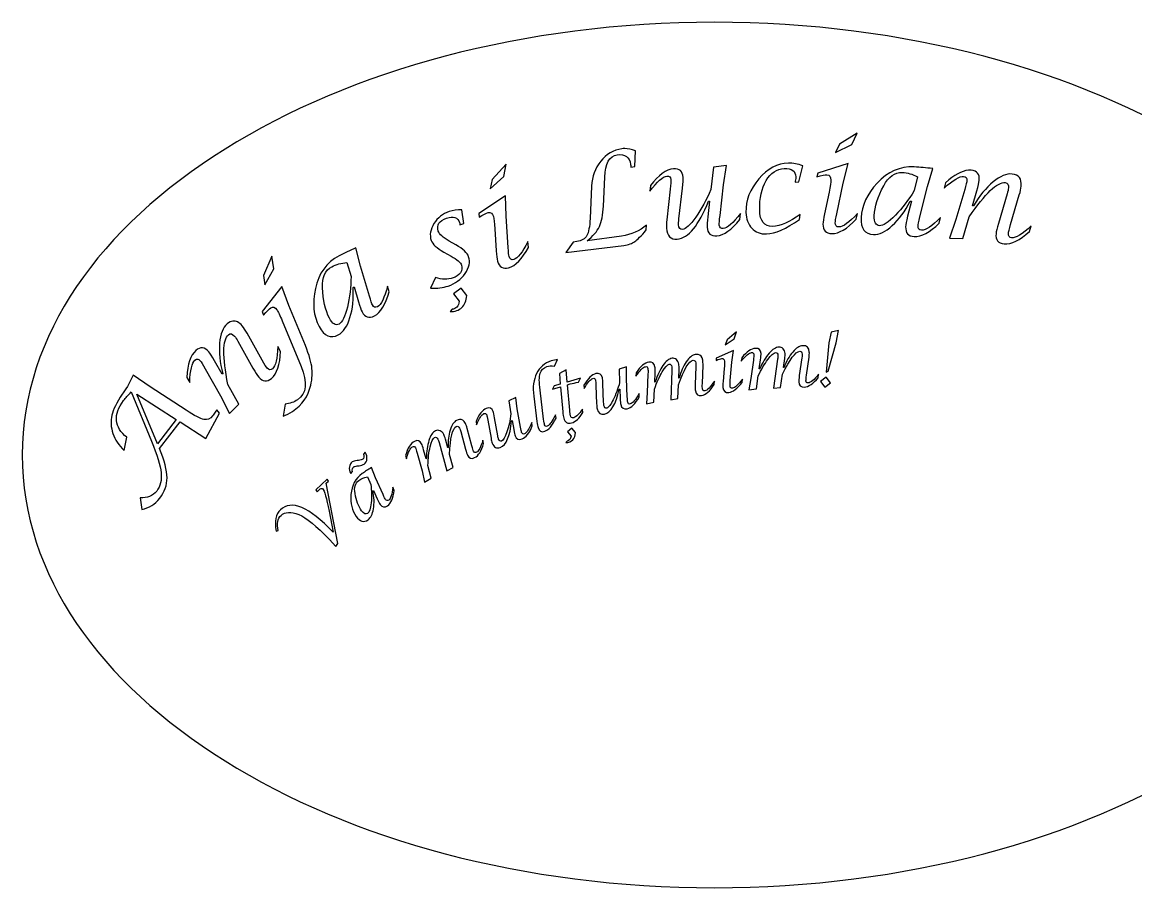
# Model space of a CAD drawing. Extents: x 31.5 to 122.6, y 50.2 to 120.6.
# Drawn here: x 31.47 to 71.68, y 89.34 to 120.6 of the extents above; entities that cross this region are included whole.
import ezdxf

# ---------------------------------------------------------------- set-up
doc = ezdxf.new("R2010")
doc.units = 0
doc.layers.add('Layer_1', color=7, linetype='CONTINUOUS')

msp = doc.modelspace()

# ---------------------------------------------------------------- linework, layer by layer
at = {"layer": 'Layer_1', "color": 1}
msp.add_lwpolyline([(56.468699, 120.601188), (56.468699, 120.601188)], dxfattribs=at)
at = {"layer": 'Layer_1', "color": 7}
for points in [[(61.624216, 116.600468), (60.989216, 116.196427), (60.835424, 115.894362), (61.42688, 116.190916), (61.624216, 116.600468), (61.624216, 116.600468)], [(53.229758, 116.037677), (53.229758, 116.037677)], [(53.448037, 115.367953), (53.589149, 115.39), (53.615607, 115.956649)], [(48.939648, 115.47599), (48.436939, 114.915404), (48.371345, 114.583019), (48.860273, 115.029506), (48.939648, 115.47599), (48.939648, 115.47599)], [(56.907464, 115.432994), (56.436728, 115.367953), (56.339715, 114.55491)], [(56.668238, 113.615088), (56.797773, 114.733503), (56.907464, 115.432994), (56.907464, 115.432994)], [(59.136579, 115.513472), (59.136579, 115.513472)], [(61.294035, 115.500242), (60.197119, 115.154079), (60.168454, 115.01848)], [(60.885586, 113.68454), (61.115993, 114.785869), (61.294035, 115.500242), (61.294035, 115.500242)], [(59.387935, 114.864691), (59.381319, 114.830517), (59.520777, 114.834375), (59.655273, 115.412047)], [(63.253056, 115.173925), (63.253056, 115.173925)], [(63.803169, 115.022341), (63.678043, 114.520733)], [(63.684105, 115.375669), (63.684105, 115.375669)], [(63.889159, 113.570437), (64.158151, 114.663498), (64.350525, 115.316687)], [(65.641471, 115.25385), (65.641471, 115.25385)], [(52.02921, 114.68224), (51.977397, 113.515869)], [(52.455851, 113.962904), (52.503256, 115.010764)], [(54.153043, 114.710352), (54.129342, 114.501993)], [(55.183814, 113.499331), (55.315556, 114.613889)], [(64.817955, 114.806813), (64.760077, 114.60562)], [(48.919254, 114.327258), (47.955731, 113.698871), (47.965651, 113.559964)], [(49.015165, 112.46911), (48.940751, 113.592487), (48.919254, 114.327258), (48.919254, 114.327258)], [(54.872379, 114.578061), (54.744496, 113.466258)], [(60.605018, 114.461754), (60.44241, 113.68509)], [(65.504771, 114.556564), (65.187271, 113.47563), (64.96017, 112.805352), (65.432562, 112.789367), (65.666826, 113.569336)], [(65.820617, 113.973377), (65.786993, 113.976132), (65.945743, 114.516325)], [(67.040455, 114.406631), (66.725713, 113.336173)], [(67.163927, 113.297588), (67.478673, 114.364187)], [(47.270568, 113.318534), (47.27608, 113.280499), (47.41168, 113.32625), (47.347739, 113.825651), (47.347739, 113.825651)], [(56.254825, 114.135985), (56.29286, 114.138742), (56.29286, 114.138189), (56.225062, 113.578706)], [(63.540239, 114.139843), (63.581029, 114.137639), (63.444879, 113.591937)], [(57.387575, 113.480039), (57.411276, 113.690605)], [(59.534007, 113.481142), (59.56377, 113.656427)], [(61.588938, 113.48445), (61.631932, 113.691705)], [(64.585342, 113.344992), (64.635504, 113.550594)], [(48.53616, 113.141042), (48.589077, 112.350049)], [(54.001458, 113.098598), (54.009727, 113.269475)], [(67.85019, 113.041824), (67.910826, 113.244671)], [(47.128907, 112.561162), (46.890229, 112.695108)], [(49.747178, 112.466353), (49.732297, 112.677469)], [(51.496736, 112.682431), (51.368302, 112.662588), (51.104823, 112.28776), (53.190069, 112.537461)], [(53.111245, 112.878112), (51.872665, 112.708339)], [(44.00517, 110.710183), (43.683259, 111.788909), (43.518447, 112.449267), (43.518447, 112.449267)], [(46.692896, 112.30099), (46.956376, 112.153814)], [(40.486211, 112.148853), (40.182492, 111.451566), (40.22659, 111.115877), (40.549048, 111.696307), (40.486211, 112.148853), (40.486211, 112.148853)], [(43.195435, 111.918997), (43.342058, 111.422904)], [(43.195435, 111.918997), (43.195435, 111.918997)], [(40.842297, 111.059102), (40.13123, 110.154558), (40.18635, 110.02447)], [(41.637701, 109.064254), (41.098061, 110.369532), (40.842297, 111.059102), (40.842297, 111.059102)], [(43.416471, 111.024925), (43.452299, 111.044218), (43.612153, 110.503477)], [(44.720095, 110.868933), (44.658909, 111.07178)], [(46.397443, 111.376602), (46.213889, 110.996813)], [(47.318524, 110.994609), (47.046224, 110.797274), (47.251276, 110.521116)], [(47.52027, 110.725617), (47.318524, 110.994609), (47.318524, 110.994609)], [(46.994408, 110.232829), (46.917791, 110.148493)], [(39.076201, 109.806741), (39.076201, 109.806741)], [(40.859383, 109.812803), (41.539583, 108.168529)], [(57.266857, 109.415378), (56.924002, 109.134257), (56.855651, 108.946844), (57.180316, 109.162369), (57.266857, 109.415378), (57.266857, 109.415378)], [(60.947873, 109.46223), (60.679432, 109.410417), (60.604465, 109.015746), (60.500839, 107.967335), (60.574149, 107.99269), (60.863536, 109.018503), (60.947873, 109.46223), (60.947873, 109.46223)], [(39.255898, 109.08079), (39.801602, 108.107896)], [(40.135638, 108.393976), (39.59269, 109.364666)], [(40.7982, 108.706515), (40.695674, 108.892274)], [(55.878897, 108.601232), (55.878897, 108.601232)], [(57.151654, 108.748408), (56.534293, 108.46894), (56.527127, 108.387361)], [(57.039758, 107.658105), (57.097634, 108.318459), (57.151654, 108.748408), (57.151654, 108.748408)], [(59.647557, 108.917078), (59.647557, 108.917078)], [(38.712953, 107.905599), (38.687045, 107.884102), (38.411988, 108.374684)], [(50.691963, 108.180103), (50.804408, 108.415473), (50.804408, 108.415473)], [(56.032135, 107.556129), (56.054185, 108.210972)], [(57.451515, 108.481067), (57.43498, 108.359249)], [(57.873194, 108.394527), (57.781142, 107.73748), (57.707279, 107.327374), (57.982335, 107.358794), (58.051787, 107.828979)], [(58.105808, 108.081438), (58.087618, 108.080334), (58.13392, 108.408858)], [(58.747973, 108.432562), (58.600797, 107.378086), (58.858215, 107.408403), (58.929324, 107.889614)], [(58.98224, 108.131047), (58.963498, 108.129393), (59.008699, 108.452955)], [(59.624406, 108.484375), (59.53125, 107.836698)], [(59.792526, 107.851579), (59.884028, 108.50036)], [(35.476214, 107.858194), (35.263997, 107.446438)], [(37.388382, 106.58599), (36.084205, 107.427145), (35.476214, 107.858194), (35.476214, 107.858194)], [(38.075746, 108.0875), (38.625859, 107.105234), (38.947217, 106.474092), (39.288421, 106.800965), (38.894853, 107.513686)], [(51.112539, 108.049465), (50.868902, 107.910561), (50.900872, 107.531325), (50.680386, 107.467935), (50.620854, 107.34832), (50.910242, 107.432657), (50.987412, 106.534727)], [(51.556268, 107.601327), (51.627924, 107.742438), (51.151124, 107.604084), (51.112539, 108.049465), (51.112539, 108.049465)], [(53.295903, 108.155851), (53.027461, 108.075923), (53.043997, 107.594161)], [(53.318503, 107.075468), (53.294799, 107.73858), (53.295903, 108.155851), (53.295903, 108.155851)], [(53.637104, 107.934812), (53.633246, 107.81134)], [(54.065952, 107.892922), (54.043351, 107.22981), (54.013035, 106.813642), (54.283681, 106.874275), (54.302973, 107.349424)], [(54.330535, 107.606289), (54.312343, 107.602981), (54.323369, 107.934812)], [(54.931908, 108.023007), (54.896631, 106.959161), (55.14909, 107.016489), (55.169483, 107.502109)], [(55.196492, 107.747953), (55.177752, 107.745195), (55.188776, 108.070965)], [(55.796767, 108.167978), (55.774167, 107.513133)], [(56.821476, 108.092461), (56.781237, 107.626685)], [(60.214758, 107.761731), (60.231294, 107.885756)], [(60.503043, 107.782127), (60.299092, 107.622827), (60.456188, 107.424938), (60.658485, 107.572665), (60.503043, 107.782127), (60.503043, 107.782127)], [(37.416492, 107.771654), (37.51902, 107.589203)], [(51.238768, 106.588745), (51.159393, 107.504866), (51.261919, 107.535183)], [(51.756358, 107.489432), (51.761319, 107.365959)], [(52.18741, 107.476201), (52.212215, 106.8175)], [(52.465221, 106.876479), (52.44207, 107.536836)], [(56.46098, 107.511479), (56.464841, 107.636055)], [(57.465846, 107.590303), (57.476319, 107.714879)], [(35.406211, 107.246345), (36.137122, 105.467022)], [(35.611263, 107.16752), (37.02954, 106.25526), (36.3543, 105.378827), (35.611263, 107.16752), (35.611263, 107.16752)], [(49.290772, 107.046806), (49.036111, 106.931049), (49.11769, 106.455903)], [(49.460548, 105.979653), (49.345895, 106.632842), (49.290772, 107.046806), (49.290772, 107.046806)], [(49.939002, 107.098068), (50.052551, 106.178642)], [(50.298945, 106.258567), (50.169408, 107.311389)], [(53.031319, 107.342258), (53.053369, 107.347217), (53.06384, 107.015386)], [(53.749552, 107.061687), (53.744591, 107.185713)], [(36.42651, 105.201338), (37.170651, 106.166515), (38.09945, 105.566793), (38.590581, 106.483465), (38.491914, 106.596464)], [(40.962461, 106.804823), (40.886394, 106.374874)], [(51.710057, 106.506062), (51.699033, 106.628984)], [(47.254583, 106.251952), (47.254583, 106.251952)], [(47.85651, 106.176988), (47.878007, 106.05517)], [(48.284805, 106.222739), (48.398907, 105.573408)], [(48.64144, 105.666011), (48.528992, 106.316996)], [(49.139187, 106.203997), (49.160687, 106.212266), (49.216358, 105.885396)], [(50.729995, 106.417317), (50.729444, 106.417317), (50.729444, 106.416767), (50.729444, 106.416767)], [(50.74543, 106.294949), (50.729444, 106.416767)], [(47.304743, 105.813187), (47.47562, 105.180941)], [(47.709336, 105.298351), (47.537356, 105.930594)], [(49.889393, 106.02375), (49.867343, 106.147222)], [(51.319244, 105.937209), (51.160494, 105.811533), (51.290581, 105.650026)], [(51.447127, 105.781214), (51.319244, 105.937209), (51.319244, 105.937209)], [(35.152101, 105.130782), (35.247461, 105.61089)], [(46.520916, 105.42017), (46.801484, 104.392703), (47.025278, 104.521687), (46.901255, 104.992425)], [(46.85385, 105.234961), (46.837865, 105.226692), (46.751325, 105.541438)], [(48.13267, 105.382135), (48.099596, 105.502299)], [(51.143408, 105.469779), (51.099311, 105.417412)], [(43.854686, 105.074007), (43.798465, 105.002899)], [(43.854686, 105.074007), (43.854686, 105.074007)], [(45.731577, 105.03983), (45.906312, 104.399869), (45.999465, 103.993624), (46.240347, 104.130877), (46.119079, 104.590592)], [(46.06892, 104.844149), (46.052382, 104.835882), (45.965291, 105.155586)], [(43.612703, 104.77635), (43.56144, 104.770839)], [(43.568606, 104.575707), (43.637508, 104.582873)], [(45.309344, 104.95384), (45.342418, 104.834779)], [(43.330481, 104.300651), (43.395525, 104.369002)], [(43.931857, 104.179383), (44.056983, 103.901572)], [(43.931857, 104.179383), (43.931857, 104.179383)], [(44.500713, 103.538871), (44.22731, 104.142451), (44.077379, 104.514522), (44.077379, 104.514522)], [(42.484367, 104.095049), (42.072058, 103.70644), (42.116155, 103.636438), (42.192222, 103.709198)], [(42.561535, 101.913889), (42.791944, 101.658675), (42.869666, 101.777739), (42.447436, 103.949527), (42.526811, 104.025044), (42.484367, 104.095049), (42.484367, 104.095049)], [(44.905303, 103.688251), (44.85349, 103.8018)], [(35.725916, 103.428076), (35.78269, 103.003092)], [(44.13195, 103.67502), (44.151793, 103.688801), (44.287942, 103.386736)], [(42.549408, 102.945764), (42.695481, 102.176818)], [(40.638897, 102.218711), (40.712209, 102.239105)]]:
    msp.add_lwpolyline(points, dxfattribs=at)
at = {"layer": 'Layer_1', "color": 1}
for points in [[(56.468699, 120.601188), (42.661682, 120.601188), (31.468881, 113.603006), (31.468881, 104.969825)], [(81.469066, 104.969825), (81.469066, 113.603006), (70.276068, 120.601188), (56.468699, 120.601188)], [(31.468881, 104.969825), (31.468881, 96.33665), (42.661682, 89.337911), (56.468699, 89.337911)], [(56.468699, 89.337911), (70.276068, 89.337911), (81.469066, 96.336647), (81.469066, 104.969825)]]:
    msp.add_open_spline(points, degree=3, dxfattribs=at)
at = {"layer": 'Layer_1', "color": 7}
for points in [[(53.122271, 116.030512), (52.819235, 115.984298), (52.564705, 115.833817), (52.359388, 115.58017)], [(52.953048, 115.810026), (53.235976, 115.853417), (53.398341, 115.737972), (53.440322, 115.463863)], [(53.229758, 116.037677), (53.192226, 116.038129), (53.156225, 116.035719), (53.122271, 116.030512)], [(53.615607, 115.956649), (53.470615, 116.009303), (53.342354, 116.036323), (53.229758, 116.037677)], [(52.359388, 115.58017), (52.154071, 115.32617), (52.044366, 115.027257), (52.02921, 114.68224)], [(52.503256, 115.010764), (52.524776, 115.501125), (52.674353, 115.767692), (52.953048, 115.810026)], [(53.440322, 115.463863), (53.444188, 115.439169), (53.446909, 115.407108), (53.448037, 115.367953)], [(59.136579, 115.513472), (58.743232, 115.503594), (58.386884, 115.312279), (58.068326, 114.941862)], [(59.655273, 115.412047), (59.482411, 115.484017), (59.30944, 115.517339), (59.136579, 115.513472)], [(54.129342, 114.501993), (54.400275, 114.851243), (54.608524, 115.03221), (54.753868, 115.043838)], [(54.988133, 115.305113), (54.727783, 115.283947), (54.449376, 115.085708), (54.153043, 114.710352)], [(54.753868, 115.043838), (54.84171, 115.051246), (54.889575, 115.008735), (54.896631, 114.915954)], [(55.338706, 114.996983), (55.321067, 115.219586), (55.20368, 115.322385), (54.988133, 115.305113)], [(58.336214, 114.880126), (58.503431, 115.164112), (58.718473, 115.309818), (58.980586, 115.31724)], [(58.980586, 115.31724), (59.259986, 115.323943), (59.400113, 115.224149), (59.406124, 115.01848)], [(59.406124, 115.01848), (59.40683, 114.986024), (59.400268, 114.934541), (59.387935, 114.864691)], [(60.168454, 115.01848), (60.342374, 115.066796), (60.46212, 115.091254), (60.529501, 115.090689)], [(60.529501, 115.090689), (60.626162, 115.089631), (60.67451, 115.025956), (60.672816, 114.901073)], [(63.684105, 115.375669), (63.168697, 115.399658), (62.722478, 115.20574), (62.344653, 114.791932)], [(62.57947, 114.69161), (62.757976, 115.026043), (62.982828, 115.187331), (63.253056, 115.173925)], [(63.253056, 115.173925), (63.4365, 115.165106), (63.619372, 115.114768), (63.803169, 115.022341)], [(64.350525, 115.316687), (64.119102, 115.345615), (63.89683, 115.365791), (63.684105, 115.375669)], [(64.760077, 114.60562), (65.085691, 114.905481), (65.321589, 115.048607), (65.467286, 115.035568)], [(65.641471, 115.25385), (65.403888, 115.236736), (65.129105, 115.087404), (64.817955, 114.806813)], [(65.467286, 115.035568), (65.554775, 115.027455), (65.594419, 114.977163), (65.585247, 114.885088)], [(65.741242, 115.253297), (65.708829, 115.256252), (65.675411, 115.256294), (65.641471, 115.25385)], [(66.031181, 114.890049), (66.051289, 115.113005), (65.954673, 115.23425), (65.741242, 115.253297)], [(67.216844, 115.119905), (67.014702, 115.137897), (66.786743, 115.042074), (66.531685, 114.832171)], [(67.544817, 114.681137), (67.569512, 114.951012), (67.459908, 115.097327), (67.216844, 115.119905)], [(54.896631, 114.915954), (54.900864, 114.864801), (54.89284, 114.751627), (54.872379, 114.578061)], [(55.315556, 114.613889), (55.337428, 114.794511), (55.344718, 114.9229), (55.338706, 114.996983)], [(58.068326, 114.941862), (57.749767, 114.570387), (57.596035, 114.168618), (57.606957, 113.734702)], [(58.100846, 113.819035), (58.090616, 114.242016), (58.16935, 114.595434), (58.336214, 114.880126)], [(60.672816, 114.901073), (60.672111, 114.8284), (60.649468, 114.681535), (60.605018, 114.461754)], [(62.344653, 114.791932), (61.979175, 114.393293), (61.78655, 113.97719), (61.766427, 113.543979)], [(62.241024, 113.612881), (62.256899, 113.935672), (62.369215, 114.295088), (62.57947, 114.69161)], [(65.585247, 114.885088), (65.581366, 114.833229), (65.55416, 114.723778), (65.504771, 114.556564)], [(65.666826, 113.569336), (66.251732, 114.422), (66.685166, 114.835337), (66.968799, 114.80957)], [(66.531685, 114.832171), (66.277332, 114.622621), (66.040045, 114.336738), (65.820617, 113.973377)], [(65.945743, 114.516325), (65.995838, 114.690244), (66.023758, 114.814555), (66.031181, 114.890049)], [(66.968799, 114.80957), (67.057346, 114.801809), (67.097128, 114.738044), (67.086206, 114.617747)], [(67.086206, 114.617747), (67.080915, 114.559891), (67.065517, 114.489536), (67.040455, 114.406631)], [(67.478673, 114.364187), (67.515009, 114.488365), (67.537056, 114.593295), (67.544817, 114.681137)], [(56.339715, 114.55491), (56.179201, 114.181671), (55.996064, 113.851138), (55.791806, 113.563272)], [(63.678043, 114.520733), (63.480487, 114.18383), (63.254136, 113.886594), (63.002253, 113.629419)], [(47.347739, 113.825651), (47.170292, 113.825651), (47.016436, 113.804199), (46.888025, 113.76116)], [(52.310882, 113.22152), (52.393785, 113.401437), (52.442446, 113.648579), (52.455851, 113.962904)], [(55.123182, 112.770075), (55.52429, 112.802883), (55.901344, 113.257921), (56.254825, 114.135985)], [(58.567726, 113.224825), (58.26716, 113.217064), (58.111063, 113.415105), (58.100846, 113.819035)], [(62.890355, 113.254041), (63.137652, 113.479113), (63.354678, 113.774012), (63.540239, 114.139843)], [(46.888025, 113.76116), (46.653427, 113.682138), (46.470403, 113.537409), (46.338465, 113.3268)], [(46.494457, 113.057809), (46.420374, 113.278295), (46.521158, 113.434465), (46.795972, 113.526893)], [(46.795972, 113.526893), (47.041153, 113.60909), (47.195692, 113.555688), (47.259545, 113.364835)], [(47.965651, 113.559964), (48.119109, 113.653806), (48.228515, 113.709161), (48.293074, 113.726433)], [(48.293074, 113.726433), (48.38656, 113.752185), (48.449882, 113.70412), (48.48269, 113.583117)], [(48.48269, 113.583117), (48.501387, 113.512562), (48.518888, 113.365056), (48.53616, 113.141042)], [(51.977397, 113.515869), (51.963283, 113.215656), (51.922694, 113.008044), (51.857783, 112.894097)], [(54.744496, 113.466258), (54.730752, 113.344197), (54.727122, 113.242972), (54.733472, 113.162539)], [(55.17224, 113.287665), (55.168713, 113.32894), (55.172525, 113.399848), (55.183814, 113.499331)], [(55.791806, 113.563272), (55.587194, 113.275405), (55.428885, 113.127063), (55.31776, 113.117891)], [(56.225062, 113.578706), (56.203528, 113.399142), (56.1959, 113.271107), (56.201908, 113.195612)], [(56.553035, 112.885828), (56.811974, 112.906642), (57.090183, 113.104683), (57.387575, 113.480039)], [(56.643984, 113.276641), (56.639751, 113.328852), (56.648144, 113.441168), (56.668238, 113.615088)], [(57.411276, 113.690605), (57.141753, 113.340296), (56.933702, 113.158915), (56.787299, 113.146553)], [(57.606957, 113.734702), (57.612955, 113.494813), (57.683313, 113.303607), (57.818074, 113.161438)], [(58.344483, 112.95473), (58.65775, 112.962491), (59.053877, 113.137889), (59.534007, 113.481142)], [(59.56377, 113.656427), (59.185945, 113.375969), (58.853829, 113.231881), (58.567726, 113.224825)], [(60.44241, 113.68509), (60.406074, 113.510818), (60.387569, 113.386465), (60.387286, 113.310265)], [(60.70534, 112.969064), (60.963573, 112.965886), (61.258385, 113.137669), (61.588938, 113.48445)], [(60.829912, 113.354362), (60.830265, 113.401634), (60.848898, 113.512384), (60.885586, 113.68454)], [(61.631932, 113.691705), (61.331718, 113.367502), (61.108011, 113.206046), (60.96055, 113.207739)], [(61.766427, 113.543979), (61.747377, 113.150984), (61.894728, 112.947288), (62.209053, 112.932132)], [(62.42954, 113.252387), (62.293015, 113.258737), (62.230102, 113.378989), (62.241024, 113.612881)], [(63.002253, 113.629419), (62.748606, 113.371891), (62.558303, 113.246375), (62.42954, 113.252387)], [(63.444879, 113.591937), (63.400415, 113.41449), (63.375831, 113.289341), (63.37267, 113.214905)], [(63.821908, 113.238056), (63.824025, 113.288503), (63.847531, 113.39934), (63.889159, 113.570437)], [(64.635504, 113.550594), (64.324707, 113.236975), (64.095003, 113.084165), (63.946484, 113.090882)], [(46.338465, 113.3268), (46.206173, 113.116898), (46.172128, 112.915329), (46.23704, 112.72377)], [(46.890229, 112.695108), (46.664098, 112.825989), (46.532205, 112.946331), (46.494457, 113.057809)], [(47.259545, 113.364835), (47.265528, 113.347549), (47.268875, 113.332278), (47.270568, 113.318534)], [(51.872665, 112.708339), (52.081509, 112.870616), (52.227627, 113.041956), (52.310882, 113.22152)], [(54.009727, 113.269475), (53.765252, 113.0631), (53.465786, 112.93244), (53.111245, 112.878112)], [(53.590252, 112.677469), (53.68656, 112.743791), (53.823306, 112.884109), (54.001458, 113.098598)], [(54.733472, 113.162539), (54.75605, 112.881727), (54.886115, 112.751025), (55.123182, 112.770075)], [(55.31776, 113.117891), (55.230271, 113.110835), (55.181751, 113.167015), (55.17224, 113.287665)], [(56.201908, 113.195612), (56.2199, 112.971245), (56.337135, 112.868189), (56.553035, 112.885828)], [(56.787299, 113.146553), (56.699105, 113.139851), (56.651406, 113.182802), (56.643984, 113.276641)], [(57.818074, 113.161438), (57.952482, 113.018563), (58.12823, 112.949452), (58.344483, 112.95473)], [(60.387286, 113.310265), (60.385523, 113.085193), (60.490145, 112.971604), (60.70534, 112.969064)], [(60.96055, 113.207739), (60.872356, 113.208445), (60.829348, 113.257348), (60.829912, 113.354362)], [(62.209053, 112.932132), (62.415428, 112.922255), (62.642352, 113.029674), (62.890355, 113.254041)], [(63.37267, 113.214905), (63.362086, 112.989833), (63.46545, 112.872005), (63.68135, 112.862127)], [(63.68135, 112.862127), (63.940642, 112.849427), (64.242089, 113.010912), (64.585342, 113.344992)], [(63.946484, 113.090882), (63.858995, 113.095468), (63.817308, 113.144217), (63.821908, 113.238056)], [(66.725713, 113.336173), (66.673854, 113.161548), (66.644418, 113.036885), (66.638068, 112.962449)], [(66.928007, 112.598094), (67.187651, 112.574458), (67.495649, 112.722207), (67.85019, 113.041824)], [(67.082899, 112.96796), (67.086779, 113.018408), (67.114186, 113.128254), (67.163927, 113.297588)], [(67.910826, 113.244671), (67.585917, 112.945163), (67.350129, 112.801867), (67.201963, 112.815273)], [(46.23704, 112.72377), (46.283606, 112.585482), (46.435721, 112.444218), (46.692896, 112.30099)], [(49.732297, 112.677469), (49.530861, 112.283769), (49.358527, 112.068442), (49.216358, 112.030342)], [(51.857783, 112.894097), (51.792166, 112.779797), (51.672067, 112.709242), (51.496736, 112.682431)], [(53.190069, 112.537461), (53.360814, 112.563567), (53.494649, 112.610441), (53.590252, 112.677469)], [(66.638068, 112.962449), (66.61796, 112.738788), (66.714576, 112.617144), (66.928007, 112.598094)], [(67.201963, 112.815273), (67.113768, 112.823386), (67.074432, 112.874122), (67.082899, 112.96796)], [(43.518447, 112.449267), (43.30431, 112.356839), (43.102697, 112.261214), (42.914313, 112.162083)], [(47.589722, 112.131214), (47.543861, 112.268094), (47.38961, 112.411585), (47.128907, 112.561162)], [(48.589077, 112.350049), (48.600718, 112.172602), (48.616512, 112.047495), (48.635928, 111.974118)], [(49.050993, 112.136175), (49.03866, 112.182389), (49.026453, 112.293074), (49.015165, 112.46911)], [(49.035008, 111.731584), (49.28548, 111.798612), (49.522812, 112.043728), (49.747178, 112.466353)], [(42.914313, 112.162083), (42.457819, 111.922194), (42.171033, 111.529598), (42.054969, 110.981381)], [(42.644771, 111.77127), (42.807049, 111.85629), (42.990118, 111.905591), (43.195435, 111.918997)], [(46.956376, 112.153814), (47.174745, 112.03387), (47.300642, 111.924178), (47.334509, 111.823637)], [(47.334509, 111.823637), (47.364848, 111.733326), (47.350031, 111.643743), (47.290411, 111.555195)], [(47.459084, 111.523776), (47.609735, 111.739323), (47.653222, 111.942128), (47.589722, 112.131214)], [(48.635928, 111.974118), (48.69449, 111.756101), (48.827574, 111.675845), (49.035008, 111.731584)], [(49.216358, 112.030342), (49.131339, 112.007059), (49.076054, 112.042336), (49.050993, 112.136175)], [(42.308529, 111.013351), (42.292654, 111.392235), (42.404882, 111.644976), (42.644771, 111.77127)], [(43.342058, 111.422904), (43.342058, 111.032026), (43.298158, 110.661765), (43.210316, 110.311103)], [(46.848889, 111.07123), (47.105006, 111.156955), (47.308095, 111.307876), (47.459084, 111.523776)], [(47.290411, 111.555195), (47.230792, 111.467354), (47.142047, 111.402883), (47.025278, 111.363372)], [(42.563742, 109.912575), (42.413106, 110.198677), (42.327946, 110.565676), (42.308529, 111.013351)], [(43.304576, 109.931867), (43.404412, 110.251131), (43.441871, 110.615703), (43.416471, 111.024925)], [(44.658909, 111.07178), (44.550254, 110.644566), (44.430157, 110.396188), (44.297865, 110.325985)], [(46.213889, 110.996813), (46.457658, 110.98623), (46.669678, 111.010905), (46.848889, 111.07123)], [(47.025278, 111.363372), (46.835131, 111.299505), (46.625691, 111.30393), (46.397443, 111.376602)], [(42.054969, 110.981381), (41.942433, 110.452567), (41.987126, 109.995983), (42.188915, 109.61216)], [(44.115965, 110.389925), (44.092328, 110.434728), (44.055617, 110.541555), (44.00517, 110.710183)], [(44.185417, 109.994704), (44.415428, 110.115354), (44.593448, 110.406794), (44.720095, 110.868933)], [(47.34829, 110.298423), (47.452712, 110.398965), (47.510392, 110.541115), (47.52027, 110.725617)], [(40.18635, 110.02447), (40.299592, 110.163112), (40.384767, 110.251857), (40.441564, 110.289604)], [(40.441564, 110.289604), (40.521292, 110.342873), (40.595505, 110.316152), (40.665355, 110.212436)], [(40.665355, 110.212436), (40.705572, 110.152111), (40.770483, 110.018473), (40.859383, 109.812803)], [(43.210316, 110.311103), (43.122475, 109.961501), (43.022043, 109.75722), (42.908801, 109.6976)], [(43.612153, 110.503477), (43.664011, 110.3285), (43.706367, 110.208047), (43.740586, 110.142431)], [(44.297865, 110.325985), (44.219901, 110.285416), (44.159709, 110.307023), (44.115965, 110.389925)], [(46.917791, 110.148493), (47.100177, 110.148493), (47.243867, 110.198587), (47.34829, 110.298423)], [(47.251276, 110.521116), (47.222701, 110.342964), (47.137283, 110.246602), (46.994408, 110.232829)], [(39.076201, 109.806741), (39.007909, 109.798523), (38.938795, 109.764848), (38.868945, 109.705316)], [(39.412443, 109.63421), (39.301979, 109.763194), (39.190024, 109.820435), (39.076201, 109.806741)], [(42.908801, 109.6976), (42.787799, 109.633395), (42.672751, 109.705494), (42.563742, 109.912575)], [(42.880139, 109.308441), (43.063231, 109.404397), (43.205092, 109.612956), (43.304576, 109.931867)], [(43.740586, 110.142431), (43.845361, 109.943111), (43.993506, 109.89381), (44.185417, 109.994704)], [(38.868945, 109.705316), (38.715134, 109.574083), (38.623765, 109.343984), (38.595543, 109.015195)], [(39.59269, 109.364666), (39.529543, 109.477907), (39.469241, 109.567888), (39.412443, 109.63421)], [(42.188915, 109.61216), (42.372006, 109.263969), (42.60215, 109.162391), (42.880139, 109.308441)], [(38.595543, 109.015195), (38.567673, 108.686407), (38.606767, 108.316938), (38.712953, 107.905599)], [(38.894853, 107.513686), (38.693403, 108.527569), (38.700493, 109.126893), (38.917451, 109.311749)], [(38.917451, 109.311749), (38.985184, 109.369605), (39.058873, 109.352759), (39.136836, 109.261036)], [(39.136836, 109.261036), (39.174936, 109.216939), (39.21427, 109.156637), (39.255898, 109.08079)], [(41.921024, 108.176798), (41.886804, 108.394109), (41.792217, 108.689957), (41.637701, 109.064254)], [(37.74171, 108.743447), (37.543449, 108.574113), (37.435206, 108.25002), (37.416492, 107.771654)], [(38.20418, 108.697145), (38.059188, 108.867184), (37.905399, 108.882794), (37.74171, 108.743447)], [(38.411988, 108.374684), (38.322735, 108.53167), (38.253921, 108.639642), (38.20418, 108.697145)], [(40.470777, 107.736926), (40.669038, 107.906612), (40.778105, 108.229207), (40.7982, 108.706515)], [(40.695674, 108.892274), (40.682621, 108.450596), (40.619296, 108.181404), (40.506055, 108.084743)], [(55.77527, 108.600131), (55.666262, 108.582492), (55.557253, 108.493745), (55.448951, 108.334995)], [(55.878897, 108.601232), (55.848464, 108.606651), (55.813633, 108.606481), (55.77527, 108.600131)], [(56.045916, 108.393976), (56.025807, 108.51595), (55.970195, 108.584976), (55.878897, 108.601232)], [(57.43498, 108.359249), (57.599021, 108.562096), (57.725183, 108.665195), (57.810908, 108.670134)], [(57.950916, 108.821168), (57.797457, 108.812348), (57.631432, 108.698731), (57.451515, 108.481067)], [(57.810908, 108.670134), (57.861708, 108.672956), (57.889298, 108.647844), (57.892487, 108.593516)], [(57.892487, 108.593516), (57.894237, 108.562824), (57.887672, 108.49648), (57.873194, 108.394527)], [(58.151559, 108.633202), (58.14415, 108.765847), (58.07721, 108.828223), (57.950916, 108.821168)], [(58.443151, 108.645882), (58.317562, 108.50336), (58.204938, 108.315682), (58.105808, 108.081438)], [(58.13392, 108.408858), (58.147664, 108.513633), (58.153534, 108.588399), (58.151559, 108.633202)], [(58.395195, 108.419331), (58.51514, 108.580551), (58.607743, 108.663298), (58.673007, 108.666826)], [(58.798686, 108.869123), (58.68615, 108.862773), (58.567681, 108.788405), (58.443151, 108.645882)], [(58.673007, 108.666826), (58.725923, 108.669648), (58.754552, 108.633975), (58.758447, 108.559892)], [(58.95027, 108.807937), (58.90829, 108.85202), (58.857247, 108.872284), (58.798686, 108.869123)], [(58.929324, 107.889614), (59.188263, 108.432186), (59.39468, 108.707418), (59.547785, 108.715885)], [(59.020273, 108.637063), (59.016039, 108.70656), (58.993309, 108.763487), (58.95027, 108.807937)], [(59.295882, 108.687773), (59.170646, 108.54137), (59.06726, 108.356119), (58.98224, 108.131047)], [(59.008699, 108.452955), (59.019564, 108.524922), (59.022813, 108.586263), (59.020273, 108.637063)], [(59.647557, 108.917078), (59.53749, 108.910728), (59.420413, 108.834175), (59.295882, 108.687773)], [(59.547785, 108.715885), (59.60176, 108.71906), (59.630702, 108.68473), (59.63598, 108.611705)], [(59.63598, 108.611705), (59.636685, 108.5856), (59.632534, 108.542936), (59.624406, 108.484375)], [(59.894501, 108.682814), (59.885682, 108.847911), (59.802779, 108.925883), (59.647557, 108.917078)], [(59.884028, 108.50036), (59.894047, 108.573032), (59.89769, 108.634128), (59.894501, 108.682814)], [(37.51902, 107.589203), (37.533131, 108.031936), (37.595308, 108.300733), (37.706433, 108.39563)], [(37.706433, 108.39563), (37.773108, 108.452089), (37.837181, 108.44634), (37.897153, 108.375784)], [(37.897153, 108.375784), (37.931019, 108.33592), (37.990374, 108.240253), (38.075746, 108.0875)], [(40.314231, 108.105689), (40.281423, 108.144142), (40.222068, 108.240518), (40.135638, 108.393976)], [(41.888503, 107.492186), (41.944595, 107.729958), (41.955243, 107.958428), (41.921024, 108.176798)], [(50.570144, 108.367518), (50.331666, 108.289201), (50.157064, 108.137925), (50.045936, 107.914969)], [(50.41966, 108.163567), (50.489863, 108.186851), (50.580485, 108.1921), (50.691963, 108.180103)], [(50.804408, 108.415473), (50.731736, 108.410887), (50.653752, 108.395373), (50.570144, 108.367518)], [(54.097922, 108.325075), (53.946227, 108.300027), (53.792326, 108.170115), (53.637104, 107.934812)], [(54.317305, 108.159159), (54.296138, 108.29004), (54.222805, 108.345536), (54.097922, 108.325075)], [(54.605592, 108.203256), (54.496228, 108.04874), (54.404266, 107.849705), (54.330535, 107.606289)], [(54.581888, 107.972297), (54.683841, 108.145511), (54.766876, 108.23732), (54.83214, 108.247904)], [(54.935769, 108.462878), (54.824997, 108.444534), (54.71495, 108.358126), (54.605592, 108.203256)], [(54.83214, 108.247904), (54.883998, 108.256723), (54.916056, 108.223717), (54.92805, 108.15034)], [(55.093416, 108.417677), (55.046496, 108.457189), (54.993977, 108.47205), (54.935769, 108.462878)], [(55.180507, 108.25562), (55.169218, 108.324059), (55.139982, 108.378166), (55.093416, 108.417677)], [(55.169483, 107.502109), (55.370214, 108.069023), (55.545809, 108.364871), (55.696445, 108.389565)], [(55.188776, 108.070965), (55.191937, 108.143637), (55.188973, 108.205173), (55.180507, 108.25562)], [(55.448951, 108.334995), (55.341001, 108.176245), (55.256819, 107.980433), (55.196492, 107.747953)], [(55.696445, 108.389565), (55.750068, 108.398385), (55.782935, 108.367275), (55.794563, 108.295309)], [(55.794563, 108.295309), (55.798796, 108.269203), (55.799589, 108.22654), (55.796767, 108.167978)], [(56.054185, 108.210972), (56.05664, 108.283997), (56.053677, 108.345293), (56.045916, 108.393976)], [(56.527127, 108.387361), (56.625199, 108.428297), (56.693771, 108.450376), (56.733282, 108.454609)], [(56.733282, 108.454609), (56.789726, 108.460959), (56.822168, 108.427665), (56.830296, 108.354287)], [(56.830296, 108.354287), (56.834868, 108.311601), (56.831693, 108.2244), (56.821476, 108.092461)], [(58.051787, 107.828979), (58.161149, 108.061107), (58.275604, 108.257759), (58.395195, 108.419331)], [(58.758447, 108.559892), (58.760225, 108.533434), (58.75644, 108.491123), (58.747973, 108.432562)], [(39.801602, 108.107896), (39.890502, 107.948793), (39.958874, 107.840776), (40.007204, 107.784331)], [(40.007204, 107.784331), (40.152901, 107.613234), (40.307441, 107.597579), (40.470777, 107.736926)], [(40.506055, 108.084743), (40.439027, 108.02724), (40.375261, 108.034428), (40.314231, 108.105689)], [(41.539583, 108.168529), (41.780178, 107.583623), (41.739168, 107.182735), (41.413907, 106.965777)], [(50.045936, 107.914969), (49.934797, 107.692014), (49.899491, 107.419802), (49.939002, 107.098068)], [(50.169408, 107.311389), (50.13371, 107.598197), (50.133383, 107.801044), (50.168308, 107.919931)], [(50.168308, 107.919931), (50.20288, 108.038464), (50.287016, 108.119823), (50.41966, 108.163567)], [(52.189614, 107.910008), (52.039684, 107.87473), (51.895352, 107.734612), (51.756358, 107.489432)], [(52.421124, 107.762284), (52.391138, 107.890342), (52.313439, 107.939641), (52.189614, 107.910008)], [(53.633246, 107.81134), (53.775415, 108.030062), (53.888877, 108.146487), (53.973897, 108.16026)], [(53.973897, 108.16026), (54.025049, 108.168726), (54.054939, 108.146084), (54.063745, 108.092461)], [(54.063745, 108.092461), (54.068909, 108.062123), (54.06948, 107.99558), (54.065952, 107.892922)], [(54.302973, 107.349424), (54.387287, 107.591782), (54.479582, 107.799083), (54.581888, 107.972297)], [(54.323369, 107.934812), (54.32653, 108.040645), (54.324727, 108.114709), (54.317305, 108.159159)], [(54.92805, 108.15034), (54.932143, 108.124587), (54.933604, 108.08192), (54.931908, 108.023007)], [(59.53125, 107.836698), (59.516462, 107.729453), (59.509319, 107.653936), (59.512508, 107.61125)], [(59.773786, 107.65259), (59.772375, 107.683282), (59.778753, 107.749979), (59.792526, 107.851579)], [(60.231294, 107.885756), (60.067958, 107.682909), (59.943052, 107.579257), (59.855916, 107.574318)], [(35.263997, 107.446438), (35.183564, 107.322613), (35.122468, 107.229852), (35.081546, 107.169174)], [(41.232006, 106.546855), (41.574201, 106.774749), (41.7929, 107.090022), (41.888503, 107.492186)], [(51.261919, 107.535183), (51.34588, 107.559172), (51.444085, 107.581233), (51.556268, 107.601327)], [(51.761319, 107.365959), (51.887967, 107.593501), (51.993007, 107.717171), (52.076615, 107.736926)], [(52.076615, 107.736926), (52.127063, 107.748921), (52.158172, 107.72866), (52.170872, 107.675743)], [(52.170872, 107.675743), (52.177927, 107.645757), (52.183544, 107.579212), (52.18741, 107.476201)], [(52.44207, 107.536836), (52.438176, 107.644434), (52.43134, 107.719245), (52.421124, 107.762284)], [(53.043997, 107.594161), (52.983319, 107.362034), (52.906524, 107.153697), (52.813037, 106.967431)], [(55.774167, 107.513133), (55.7703, 107.405183), (55.771519, 107.329468), (55.778575, 107.287135)], [(55.999614, 107.122323), (56.151661, 107.147017), (56.305405, 107.276529), (56.46098, 107.511479)], [(56.033789, 107.356036), (56.028934, 107.386375), (56.028268, 107.453118), (56.032135, 107.556129)], [(56.464841, 107.636055), (56.32373, 107.417685), (56.210265, 107.301246), (56.124187, 107.287135)], [(56.781237, 107.626685), (56.772404, 107.522615), (56.770233, 107.448444), (56.775175, 107.403992)], [(56.775175, 107.403992), (56.789636, 107.272056), (56.859399, 107.21328), (56.984635, 107.227052)], [(56.984635, 107.227052), (57.136682, 107.243633), (57.296866, 107.364173), (57.465846, 107.590303)], [(57.030936, 107.460769), (57.027408, 107.488639), (57.03095, 107.554741), (57.039758, 107.658105)], [(57.116926, 107.384149), (57.065774, 107.378857), (57.036947, 107.403972), (57.030936, 107.460769)], [(57.476319, 107.714879), (57.323214, 107.504271), (57.20371, 107.394026), (57.116926, 107.384149)], [(59.512508, 107.61125), (59.520269, 107.478958), (59.587099, 107.416229), (59.714805, 107.423284)], [(59.714805, 107.423284), (59.868263, 107.432457), (60.035547, 107.545125), (60.214758, 107.761731)], [(59.855916, 107.574318), (59.804057, 107.571496), (59.776606, 107.597557), (59.773786, 107.65259)], [(35.081546, 107.169174), (34.878699, 106.864374), (34.752294, 106.609604), (34.703964, 106.40464)], [(35.127847, 106.933256), (35.199108, 107.025331), (35.291559, 107.129928), (35.406211, 107.246345)], [(52.494437, 106.44598), (52.724801, 106.50066), (52.903967, 106.799331), (53.031319, 107.342258)], [(53.06384, 107.015386), (53.067368, 106.908494), (53.07402, 106.833683), (53.084236, 106.789938)], [(53.316299, 106.641111), (53.465171, 106.676389), (53.609852, 106.816507), (53.749552, 107.061687)], [(53.335039, 106.876479), (53.327983, 106.906112), (53.322398, 106.97281), (53.318503, 107.075468)], [(53.744591, 107.185713), (53.619355, 106.957465), (53.513965, 106.833764), (53.429298, 106.813642)], [(55.778575, 107.287135), (55.800094, 107.156607), (55.873673, 107.101495), (55.999614, 107.122323)], [(56.124187, 107.287135), (56.073034, 107.278668), (56.042594, 107.301709), (56.033789, 107.356036)], [(34.873187, 106.219432), (34.853078, 106.448384), (34.9377, 106.686312), (35.127847, 106.933256)], [(38.027791, 106.253056), (37.903966, 106.279514), (37.691418, 106.390199), (37.388382, 106.58599)], [(38.491914, 106.596464), (38.407952, 106.473344), (38.358058, 106.401059), (38.342536, 106.380936)], [(41.413907, 106.965777), (41.285143, 106.880052), (41.134264, 106.826356), (40.962461, 106.804823)], [(48.22858, 106.652688), (48.085, 106.596949), (47.960932, 106.438749), (47.85651, 106.176988)], [(48.477729, 106.537482), (48.430457, 106.660601), (48.347466, 106.698549), (48.22858, 106.652688)], [(51.26688, 106.392513), (51.256636, 106.428849), (51.246896, 106.493848), (51.238768, 106.588745)], [(51.699033, 106.628984), (51.580147, 106.448362), (51.475657, 106.344544), (51.384287, 106.318099)], [(52.212215, 106.8175), (52.215037, 106.745181), (52.221686, 106.685869), (52.232608, 106.640008)], [(52.232608, 106.640008), (52.270708, 106.478788), (52.357912, 106.413524), (52.494437, 106.44598)], [(52.476798, 106.751906), (52.471153, 106.775542), (52.467197, 106.817212), (52.465221, 106.876479)], [(52.576566, 106.665916), (52.526119, 106.653921), (52.493364, 106.682409), (52.476798, 106.751906)], [(52.813037, 106.967431), (52.719904, 106.781869), (52.640419, 106.681099), (52.576566, 106.665916)], [(53.084236, 106.789938), (53.114928, 106.661174), (53.192474, 106.611831), (53.316299, 106.641111)], [(53.429298, 106.813642), (53.379203, 106.801648), (53.347739, 106.822857), (53.335039, 106.876479)], [(34.703964, 106.40464), (34.655633, 106.199676), (34.668356, 105.978242), (34.744203, 105.741528)], [(35.247461, 105.61089), (35.018156, 105.787279), (34.893648, 105.990126), (34.873187, 106.219432)], [(38.342536, 106.380936), (38.256103, 106.26877), (38.151616, 106.226244), (38.027791, 106.253056)], [(40.886394, 106.374874), (41.004927, 106.415091), (41.120528, 106.472066), (41.232006, 106.546855)], [(47.156466, 106.219982), (47.057335, 106.170946), (46.979747, 106.054309), (46.923302, 105.870512)], [(47.254583, 106.251952), (47.223903, 106.248187), (47.191216, 106.237358), (47.156466, 106.219982)], [(47.475069, 106.102575), (47.420036, 106.213169), (47.346624, 106.263247), (47.254583, 106.251952)], [(47.878007, 106.05517), (47.972198, 106.297881), (48.059402, 106.434781), (48.139835, 106.465826)], [(48.139835, 106.465826), (48.188519, 106.484523), (48.222394, 106.468668), (48.241811, 106.417868)], [(48.241811, 106.417868), (48.2531, 106.389293), (48.267166, 106.323986), (48.284805, 106.222739)], [(48.528992, 106.316996), (48.510647, 106.422829), (48.493618, 106.49656), (48.477729, 106.537482)], [(48.729635, 105.243781), (48.950826, 105.329153), (49.086976, 105.649077), (49.139187, 106.203997)], [(49.11769, 106.455903), (49.089468, 106.218131), (49.041403, 106.000114), (48.974375, 105.803264)], [(50.052551, 106.178642), (50.064193, 106.08445), (50.078276, 106.01127), (50.095548, 105.958706)], [(50.332019, 106.061785), (50.32248, 106.091066), (50.311279, 106.156615), (50.298945, 106.258567)], [(50.336981, 105.825864), (50.478794, 105.872784), (50.614902, 106.028954), (50.74543, 106.294949)], [(50.683143, 106.336842), (50.572018, 106.135756), (50.487879, 106.025345), (50.431787, 106.006661)], [(50.729444, 106.416767), (50.707177, 106.379494), (50.691875, 106.352573), (50.683143, 106.336842)], [(50.729444, 106.416767), (50.729625, 106.417072), (50.729814, 106.417013), (50.729995, 106.417317)], [(50.987412, 106.534727), (50.995879, 106.435597), (51.008116, 106.358008), (51.024344, 106.301564)], [(51.024344, 106.301564), (51.070558, 106.143167), (51.165543, 106.084648), (51.30877, 106.126276)], [(51.384287, 106.318099), (51.325374, 106.301166), (51.286269, 106.325838), (51.26688, 106.392513)], [(51.30877, 106.126276), (51.459759, 106.17002), (51.59364, 106.296865), (51.710057, 106.506062)], [(46.394686, 105.840746), (46.294147, 105.791004), (46.214374, 105.675956), (46.15546, 105.495687)], [(46.558951, 105.844604), (46.502153, 105.868593), (46.447603, 105.86719), (46.394686, 105.840746)], [(46.690139, 105.715069), (46.658742, 105.777511), (46.615395, 105.820954), (46.558951, 105.844604)], [(46.923302, 105.870512), (46.866491, 105.686715), (46.843267, 105.475203), (46.85385, 105.234961)], [(46.901255, 104.992425), (46.925597, 105.593559), (47.006713, 105.927552), (47.143238, 105.995638)], [(47.143238, 105.995638), (47.191922, 106.01998), (47.232051, 105.999716), (47.264506, 105.934452)], [(47.264506, 105.934452), (47.276515, 105.911169), (47.289926, 105.870337), (47.304743, 105.813187)], [(47.537356, 105.930594), (47.517953, 106.001502), (47.496942, 106.058477), (47.475069, 106.102575)], [(48.974375, 105.803264), (48.906994, 105.606414), (48.842281, 105.496525), (48.780898, 105.472536)], [(49.216358, 105.885396), (49.233997, 105.779916), (49.251393, 105.706891), (49.267621, 105.66491)], [(49.503542, 105.784522), (49.492253, 105.813097), (49.478187, 105.878406), (49.460548, 105.979653)], [(49.606067, 105.734912), (49.557384, 105.716215), (49.523297, 105.733016), (49.503542, 105.784522)], [(49.517323, 105.548603), (49.660198, 105.60399), (49.784265, 105.762342), (49.889393, 106.02375)], [(49.867343, 106.147222), (49.773857, 105.903806), (49.686853, 105.76631), (49.606067, 105.734912)], [(50.095548, 105.958706), (50.137881, 105.831368), (50.218447, 105.786706), (50.336981, 105.825864)], [(50.431787, 106.006661), (50.382751, 105.990786), (50.349658, 106.009221), (50.332019, 106.061785)], [(51.355625, 105.519388), (51.415597, 105.582182), (51.445716, 105.669383), (51.447127, 105.781214)], [(34.744203, 105.741528), (34.811228, 105.527744), (34.94749, 105.324457), (35.152101, 105.130782)], [(36.137122, 105.467022), (36.342086, 104.970663), (36.457788, 104.590789), (36.484938, 104.326559)], [(45.634563, 105.462063), (45.49698, 105.393624), (45.388719, 105.22442), (45.309344, 104.95384)], [(45.893081, 105.368354), (45.833815, 105.487254), (45.747805, 105.518507), (45.634563, 105.462063)], [(45.965291, 105.155586), (45.937421, 105.257186), (45.912837, 105.32849), (45.893081, 105.368354)], [(46.15546, 105.495687), (46.096547, 105.31577), (46.067509, 105.098501), (46.06892, 104.844149)], [(46.201211, 105.268035), (46.247778, 105.463474), (46.299944, 105.576098), (46.358858, 105.605378)], [(46.358858, 105.605378), (46.40613, 105.629014), (46.446415, 105.60756), (46.479576, 105.540885)], [(46.479576, 105.540885), (46.49157, 105.517249), (46.505393, 105.476967), (46.520916, 105.42017)], [(46.751325, 105.541438), (46.73298, 105.611641), (46.712717, 105.669561), (46.690139, 105.715069)], [(47.80635, 104.874465), (47.943934, 104.943257), (48.052589, 105.111907), (48.13267, 105.382135)], [(48.099596, 105.502299), (48.029393, 105.251474), (47.95487, 105.107298), (47.876906, 105.068493)], [(48.398907, 105.573408), (48.411607, 105.5025), (48.426283, 105.444576), (48.443555, 105.399774)], [(48.443555, 105.399774), (48.503174, 105.245257), (48.599107, 105.192981), (48.729635, 105.243781)], [(48.670103, 105.544192), (48.661283, 105.567123), (48.651657, 105.607802), (48.64144, 105.666011)], [(48.780898, 105.472536), (48.73292, 105.454189), (48.69587, 105.47787), (48.670103, 105.544192)], [(49.267621, 105.66491), (49.315246, 105.541438), (49.398084, 105.502742), (49.517323, 105.548603)], [(51.099311, 105.417412), (51.209025, 105.422351), (51.294242, 105.455888), (51.355625, 105.519388)], [(51.290581, 105.650026), (51.277881, 105.54137), (51.229133, 105.482112), (51.143408, 105.469779)], [(36.697708, 104.149066), (36.69665, 104.415061), (36.606426, 104.76601), (36.42651, 105.201338)], [(43.798465, 105.002899), (43.816809, 104.909412), (43.805763, 104.847369), (43.764841, 104.818794)], [(43.812243, 104.643508), (43.940654, 104.735936), (43.954875, 104.878921), (43.854686, 105.074007)], [(45.342418, 104.834779), (45.413679, 105.085604), (45.487652, 105.230133), (45.564558, 105.268585)], [(45.564558, 105.268585), (45.610772, 105.291869), (45.646586, 105.279036), (45.670941, 105.23)], [(45.670941, 105.23), (45.684347, 105.202131), (45.704766, 105.139314), (45.731577, 105.03983)], [(46.119079, 104.590592), (46.127546, 104.846706), (46.154998, 105.072596), (46.201211, 105.268035)], [(47.47562, 105.180941), (47.503842, 105.076166), (47.527312, 105.004973), (47.546728, 104.96652)], [(47.546728, 104.96652), (47.60529, 104.847987), (47.69205, 104.817668), (47.80635, 104.874465)], [(47.771073, 105.107631), (47.756961, 105.135501), (47.736148, 105.198868), (47.709336, 105.298351)], [(47.876906, 105.068493), (47.830692, 105.045562), (47.795428, 105.05789), (47.771073, 105.107631)], [(43.389463, 104.720676), (43.330196, 104.679049), (43.295468, 104.618791), (43.28418, 104.541533)], [(43.56144, 104.770839), (43.48136, 104.762372), (43.424035, 104.746076), (43.389463, 104.720676)], [(43.430802, 104.534918), (43.457261, 104.553982), (43.502989, 104.567608), (43.568606, 104.575707)], [(43.764841, 104.818794), (43.736971, 104.798685), (43.686434, 104.784817), (43.612703, 104.77635)], [(43.637508, 104.582873), (43.708769, 104.591692), (43.767087, 104.611758), (43.812243, 104.643508)], [(36.484938, 104.326559), (36.511397, 104.061975), (36.457687, 103.842525), (36.323984, 103.668958)], [(43.28418, 104.541533), (43.273243, 104.464275), (43.2885, 104.383906), (43.330481, 104.300651)], [(43.748302, 104.298997), (43.501005, 104.122255), (43.36531, 103.869314), (43.340954, 103.540525)], [(43.395525, 104.369002), (43.376827, 104.449788), (43.388469, 104.504932), (43.430802, 104.534918)], [(43.622076, 104.048745), (43.709917, 104.111539), (43.813324, 104.155027), (43.931857, 104.179383)], [(44.077379, 104.514522), (43.959904, 104.443613), (43.850608, 104.371669), (43.748302, 104.298997)], [(36.433125, 103.404375), (36.610572, 103.635092), (36.698837, 103.882719), (36.697708, 104.149066)], [(42.192222, 103.709198), (42.249725, 103.763539), (42.290546, 103.77854), (42.31349, 103.753845)], [(42.31349, 103.753845), (42.381929, 103.681526), (42.460864, 103.412136), (42.549408, 102.945764)], [(43.486476, 103.57966), (43.446965, 103.799441), (43.492253, 103.955611), (43.622076, 104.048745)], [(44.056983, 103.901572), (44.088394, 103.672972), (44.09221, 103.453476), (44.06856, 103.242868)], [(44.85349, 103.8018), (44.824563, 103.54392), (44.773717, 103.389183), (44.702456, 103.337677)], [(36.323984, 103.668958), (36.184284, 103.487278), (35.984855, 103.406571), (35.725916, 103.428076)], [(35.78269, 103.003092), (36.047979, 103.052128), (36.265203, 103.186358), (36.433125, 103.404375)], [(42.695481, 102.176818), (41.826589, 103.095805), (41.19179, 103.36654), (40.791034, 102.987657)], [(43.340954, 103.540525), (43.317671, 103.222672), (43.3802, 102.960073), (43.528369, 102.752286)], [(43.723498, 102.957341), (43.612726, 103.112916), (43.533749, 103.319663), (43.486476, 103.57966)], [(44.153997, 103.028447), (44.186805, 103.222474), (44.179222, 103.437954), (44.13195, 103.67502)], [(44.287942, 103.386736), (44.33204, 103.288311), (44.366722, 103.221371), (44.392122, 103.186093)], [(44.591111, 103.360278), (44.573472, 103.384619), (44.543399, 103.443974), (44.500713, 103.538871)], [(44.702456, 103.337677), (44.65977, 103.307339), (44.622861, 103.315122), (44.591111, 103.360278)], [(44.66332, 103.135381), (44.787851, 103.223931), (44.868262, 103.408145), (44.905303, 103.688251)], [(40.791034, 102.987657), (40.623112, 102.828907), (40.572574, 102.573253), (40.638897, 102.218711)], [(43.94233, 102.859774), (43.876361, 102.813207), (43.803578, 102.84551), (43.723498, 102.957341)], [(44.06856, 103.242868), (44.045629, 103.031201), (44.003714, 102.903518), (43.94233, 102.859774)], [(43.956661, 102.630468), (44.055792, 102.701729), (44.121541, 102.834066), (44.153997, 103.028447)], [(44.392122, 103.186093), (44.469027, 103.078143), (44.559604, 103.06165), (44.66332, 103.135381)], [(40.712209, 102.239105), (40.657882, 102.488519), (40.692409, 102.671943), (40.816939, 102.789771)], [(40.816939, 102.789771), (40.954875, 102.919946), (41.167137, 102.928413), (41.453593, 102.81623)], [(41.453593, 102.81623), (41.724879, 102.709338), (42.094105, 102.408483), (42.561535, 101.913889)], [(43.528369, 102.752286), (43.663131, 102.56355), (43.806025, 102.523224), (43.956661, 102.630468)]]:
    msp.add_open_spline(points, degree=3, dxfattribs=at)

doc.saveas('drawing.dxf')
